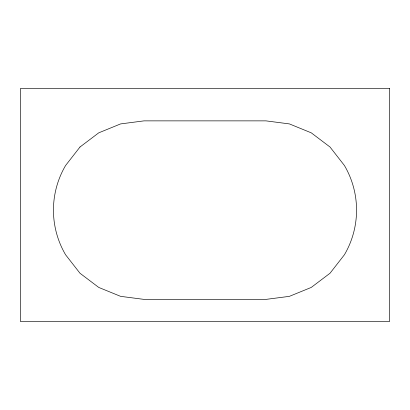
<?xml version="1.0" encoding="UTF-8"?>
<svg xmlns="http://www.w3.org/2000/svg" width="410" height="410" viewBox="0 0 410 410"><rect width="100%" height="100%" fill="white"/><g stroke="black" fill="none" stroke-linecap="round" stroke-linejoin="round"><path stroke-width="0.61" d="M79.986 147.016L65.585 165.502A88.155 88.155 0 0 0 65.579 254.764L79.986 273.244L98.748 287.43L120.601 296.348L144.048 299.387L265.952 299.387L289.398 296.348L311.252 287.43L330.014 273.244L344.415 254.759A88.155 88.155 0 0 0 344.42 165.496L330.014 147.016L311.252 132.83L289.398 123.912L265.952 120.868L144.048 120.868L120.601 123.912L98.748 132.83L79.986 147.016M389.5 88.411L20.5 88.411L20.5 321.589L389.5 321.589L389.5 88.411"/></g></svg>
